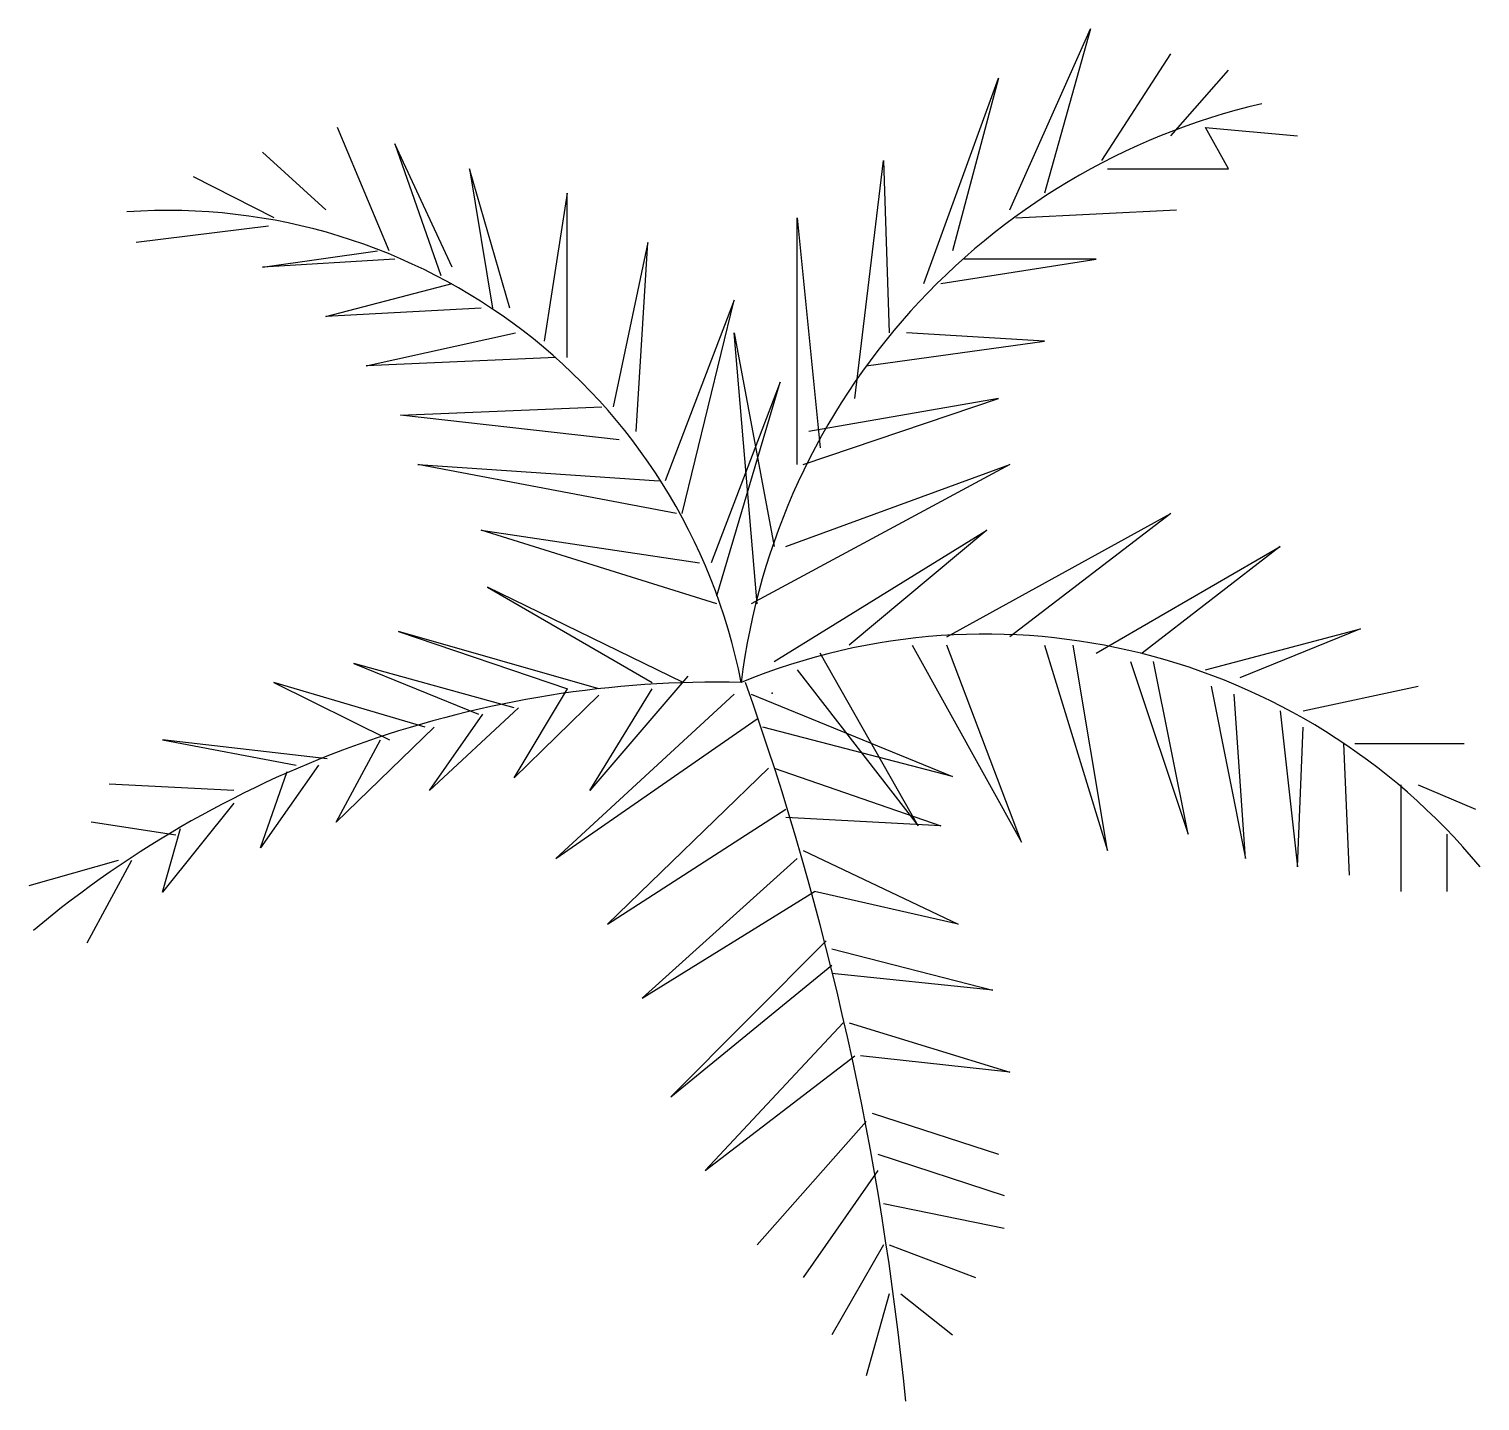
# Model space of a CAD drawing. Extents: x 7.24 to 8.25, y 8 to 8.95.
import ezdxf

# ---------------------------------------------------------------- set-up
doc = ezdxf.new("R2010")
doc.units = 0
doc.layers.get('0').update_dxf_attribs({"linetype": 'CONTINUOUS'})

msp = doc.modelspace()

# ---------------------------------------------------------------- linework, layer by layer
at = {"color": 0}
for p, q in [((7.9222, 8.8269), (7.9779, 8.9519)), ((7.9779, 8.9519), (7.9461, 8.8383)), ((7.9858, 8.861), (8.0335, 8.9348)), ((8.0335, 8.878), (8.0733, 8.9235)), ((7.8626, 8.7758), (7.9143, 8.9178)), ((7.9143, 8.9178), (7.8825, 8.7985)), ((7.493, 8.7985), (7.4572, 8.8837)), ((8.0574, 8.8837), (8.121, 8.878)), ((8.0733, 8.8553), (8.0574, 8.8837)), ((7.4969, 8.8724), (7.5287, 8.7815)), ((7.5367, 8.7872), (7.4969, 8.8724)), ((7.4492, 8.8269), (7.4055, 8.8667)), ((7.8149, 8.6963), (7.8348, 8.861)), ((7.8348, 8.861), (7.8388, 8.7417)), ((7.4135, 8.8212), (7.3578, 8.8496)), ((7.5486, 8.8553), (7.5645, 8.7588)), ((7.5764, 8.7588), (7.5486, 8.8553)), ((7.9898, 8.8553), (8.0733, 8.8553)), ((7.6162, 8.8383), (7.6003, 8.736)), ((7.6162, 8.7247), (7.6162, 8.8383)), ((7.7752, 8.8212), (7.7911, 8.6622)), ((7.7752, 8.6508), (7.7752, 8.8212)), ((7.9262, 8.8212), (8.0375, 8.8269)), ((7.4095, 8.8156), (7.3181, 8.8042)), ((7.4055, 8.7872), (7.485, 8.7985)), ((7.6718, 8.8042), (7.648, 8.6906)), ((7.6639, 8.6736), (7.6718, 8.8042)), ((7.4969, 8.7928), (7.4055, 8.7872)), ((7.8745, 8.7758), (7.9819, 8.7928)), ((7.9819, 8.7928), (7.8904, 8.7928)), ((7.4492, 8.7531), (7.5367, 8.7758)), ((7.5566, 8.7588), (7.4492, 8.7531)), ((7.7315, 8.7644), (7.6838, 8.6395)), ((7.6957, 8.6168), (7.7315, 8.7644)), ((7.4771, 8.719), (7.5804, 8.7417)), ((7.7474, 8.5543), (7.7315, 8.7417)), ((7.7315, 8.7417), (7.7593, 8.594)), ((7.9461, 8.736), (7.8507, 8.7417)), ((7.8229, 8.719), (7.9461, 8.736)), ((7.6082, 8.7247), (7.4771, 8.719)), ((7.7633, 8.7076), (7.7156, 8.5827)), ((7.7195, 8.56), (7.7633, 8.7076)), ((7.5009, 8.6849), (7.64, 8.6906)), ((7.7792, 8.6508), (7.9143, 8.6963)), ((7.9143, 8.6963), (7.7831, 8.6736)), ((7.652, 8.6679), (7.5009, 8.6849)), ((7.5128, 8.6508), (7.6798, 8.6395)), ((7.6917, 8.6168), (7.5128, 8.6508)), ((7.9222, 8.6508), (7.7434, 8.5543)), ((7.7672, 8.594), (7.9222, 8.6508)), ((7.8785, 8.5316), (8.0335, 8.6168)), ((8.0335, 8.6168), (7.9222, 8.5316)), ((7.5566, 8.6054), (7.7076, 8.5827)), ((7.7195, 8.5543), (7.5566, 8.6054)), ((7.7593, 8.5145), (7.9063, 8.6054)), ((7.9063, 8.6054), (7.811, 8.5259)), ((7.9819, 8.5202), (8.1091, 8.594)), ((8.1091, 8.594), (8.0137, 8.5202)), ((7.561, 8.566), (7.6748, 8.5)), ((7.6964, 8.5), (7.561, 8.566)), ((8.0574, 8.5088), (8.1647, 8.5372)), ((8.1647, 8.5372), (8.0812, 8.5032)), ((7.4994, 8.5352), (7.6164, 8.4956)), ((7.6379, 8.4956), (7.4994, 8.5352)), ((7.8587, 8.4009), (7.7911, 8.5202)), ((7.8547, 8.5259), (7.9302, 8.3896)), ((7.9302, 8.3896), (7.8785, 8.5259)), ((7.9461, 8.5259), (7.9898, 8.3839)), ((7.9898, 8.3839), (7.966, 8.5259)), ((7.4687, 8.5132), (7.5548, 8.478)), ((7.5795, 8.4824), (7.4687, 8.5132)), ((7.7752, 8.5088), (7.8587, 8.4009)), ((8.0057, 8.5145), (8.0455, 8.3952)), ((8.0455, 8.3952), (8.0216, 8.5145)), ((7.4133, 8.5), (7.4933, 8.4604)), ((7.5179, 8.4692), (7.4133, 8.5)), ((7.6995, 8.5044), (7.6318, 8.4253)), ((8.0614, 8.4975), (8.0852, 8.3782)), ((8.125, 8.4804), (8.2045, 8.4975)), ((7.5795, 8.4341), (7.6164, 8.4956)), ((7.6379, 8.4912), (7.5795, 8.4341)), ((7.7315, 8.4918), (7.6082, 8.3782)), ((7.6318, 8.4253), (7.6748, 8.4956)), ((7.7434, 8.4918), (7.8825, 8.435)), ((8.0852, 8.3782), (8.0773, 8.4918)), ((7.5825, 8.4824), (7.521, 8.4253)), ((7.521, 8.4253), (7.5579, 8.478)), ((8.1091, 8.4804), (8.121, 8.3725)), ((7.5241, 8.4692), (7.4564, 8.4033)), ((7.6082, 8.3782), (7.7474, 8.4748)), ((7.8825, 8.435), (7.7513, 8.4691)), ((8.121, 8.3725), (8.125, 8.4691)), ((7.4502, 8.4473), (7.3363, 8.4604)), ((7.3363, 8.4604), (7.4287, 8.4429)), ((7.4564, 8.4033), (7.4871, 8.4604)), ((8.1528, 8.4577), (8.1568, 8.3668)), ((8.1607, 8.4577), (8.2363, 8.4577)), ((7.4441, 8.4429), (7.404, 8.3857)), ((7.404, 8.3857), (7.4225, 8.4385)), ((7.7553, 8.4407), (7.644, 8.3328)), ((7.7593, 8.4407), (7.8745, 8.4009)), ((7.3856, 8.4253), (7.2994, 8.4297)), ((8.1925, 8.4293), (8.1925, 8.3555)), ((8.2045, 8.4293), (8.2442, 8.4123)), ((7.3856, 8.4165), (7.3363, 8.3549)), ((7.644, 8.3328), (7.7672, 8.4123)), ((7.3456, 8.3945), (7.2871, 8.4033)), ((7.3363, 8.3549), (7.3487, 8.3989)), ((7.8745, 8.4009), (7.7672, 8.4066)), ((8.2243, 8.3952), (8.2243, 8.3555)), ((7.3056, 8.3769), (7.244, 8.3593)), ((7.3148, 8.3769), (7.284, 8.3197)), ((7.7752, 8.3782), (7.6679, 8.2816)), ((7.7792, 8.3839), (7.8865, 8.3328)), ((7.6679, 8.2816), (7.7871, 8.3555)), ((7.8865, 8.3328), (7.7871, 8.3555)), ((7.7951, 8.3214), (7.6877, 8.2135)), ((7.799, 8.3157), (7.9103, 8.2873)), ((7.6877, 8.2135), (7.799, 8.3044)), ((7.9103, 8.2873), (7.799, 8.2987)), ((7.807, 8.2646), (7.7116, 8.1624)), ((7.811, 8.2646), (7.9222, 8.2305)), ((7.7116, 8.1624), (7.8149, 8.2419)), ((7.9222, 8.2305), (7.8189, 8.2419)), ((7.8229, 8.1964), (7.7474, 8.1112)), ((7.8269, 8.2021), (7.9143, 8.1737)), ((7.8308, 8.1737), (7.9183, 8.1453)), ((7.8308, 8.1624), (7.7792, 8.0885)), ((7.8348, 8.1396), (7.9183, 8.1226)), ((7.8348, 8.1112), (7.799, 8.0488)), ((7.8388, 8.1112), (7.8984, 8.0885)), ((7.8388, 8.0772), (7.8229, 8.0204)), ((7.8467, 8.0772), (7.8825, 8.0488))]:
    msp.add_line(p, q, dxfattribs=at)
for centre, radius, start, end in [((8.2036, 8.4417), 0.4709, 103.1598, 172.8828), ((7.34, 8.4225), 0.4039, 11.0675, 94.0085), ((7.9053, 8.0896), 0.4438, 39.604, 112.3619), ((7.7199, 7.7633), 0.7369, 88.7203, 129.9117), ((5.7475, 7.7951), 2.113, 5.649, 19.4873)]:
    msp.add_arc(centre, radius, start, end, dxfattribs=at)
msp.add_point((7.7578, 8.4927), dxfattribs=at)

doc.saveas('drawing.dxf')
